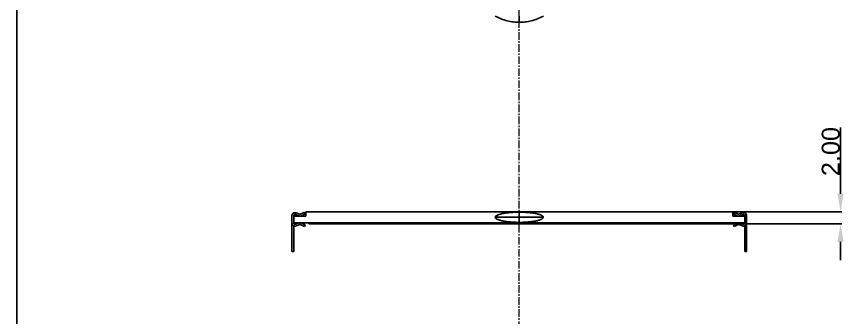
# Model space of a CAD drawing. Header units: inches. Extents: x 780 to 990, y -100 to 199.
# Drawn here: x 779.7 to 918.5, y 49.9 to 99.8 of the extents above; entities that cross this region are included whole.
import ezdxf

# ---------------------------------------------------------------- set-up
doc = ezdxf.new("R2010")
doc.units = ezdxf.units.IN
doc.header["$MEASUREMENT"] = 0
doc.linetypes.add('CENTER', pattern=[2, 1.25, -0.25, 0.25, -0.25])
doc.layers.add('center', color=1, linetype='CENTER', lineweight=9)
doc.styles.get("Standard").update_dxf_attribs({"font": 'arial.ttf'})
doc.dimstyles.get("Standard").update_dxf_attribs({"dimtxt": 3, "dimasz": 3, "dimexe": 0.18, "dimexo": 0.0625, "dimgap": 0.09, "dimtad": 1, "dimzin": 0, "dimdsep": 46, "dimtxsty": 'Standard', "dimcen": 0.09, "dimadec": 0, "dimazin": 0, "dimtfac": 1, "dimtofl": 0, "dimtmove": 0, "dimatfit": 3, "dimfxl": 1, "dimtolj": 1, "dimtzin": 0, "dimarcsym": 0})

# ---------------------------------------------------------------- blocks, each defined once
blk = doc.blocks.new('*D6')
at = {"color": 0, "lineweight": -2, "transparency": 16777216}
for p, q in [((916.71, 70.41), (916.71, 81.42)), ((898.83, 67.41), (916.89, 67.41)), ((898.33, 65.41), (916.89, 65.41)), ((916.71, 62.41), (916.71, 59.41))]:
    blk.add_line(p, q, dxfattribs=at)
at = {"color": 0, "transparency": 16777216}
for points in [[(916.21, 70.41), (917.21, 70.41), (916.71, 67.41)], [(916.21, 62.41), (917.21, 62.41), (916.71, 65.41)]]:
    blk.add_solid(points, dxfattribs=at)
at = {"layer": 'Defpoints', "color": 0, "transparency": 16777216}
for p in [(898.77, 67.41), (916.71, 67.41), (898.27, 65.41)]:
    blk.add_point(p, dxfattribs=at)
at = {"color": 0, "transparency": 16777216, "insert": (915.09, 77.42), "char_height": 3, "attachment_point": 5, "rotation": 90}
blk.add_mtext('\\A1;2.00', dxfattribs=at)

msp = doc.modelspace()

# ---------------------------------------------------------------- linework, layer by layer
at = {"color": 130, "linetype": 'Continuous'}
for p, q in [((863.27, 99.881), (863.27, 98.881)), ((825.46, 66.774), (825.46, 60.81)), ((825.76, 65.546), (825.76, 66.774)), ((825.77, 66.71), (825.77, 65.61)), ((827.77, 66.71), (825.77, 66.71)), ((826.028, 66.962), (826.635, 66.74)), ((826.738, 67.022), (826.131, 67.244)), ((827.543, 67.332), (826.891, 67.029)), ((827.017, 66.757), (827.67, 67.06)), ((827.67, 67.06), (827.543, 67.332)), ((827.77, 67.41), (827.77, 66.71)), ((898.77, 67.41), (827.77, 67.41)), ((863.27, 65.66), (863.27, 67.36)), ((898.77, 67.41), (898.77, 66.71)), ((898.77, 66.71), (900.77, 66.71)), ((898.87, 67.06), (898.996, 67.332)), ((899.523, 66.757), (898.87, 67.06)), ((898.996, 67.332), (899.649, 67.029)), ((899.802, 67.022), (900.408, 67.244)), ((900.511, 66.962), (899.905, 66.74)), ((900.77, 66.71), (900.77, 65.61)), ((900.78, 65.546), (900.78, 66.774)), ((901.08, 66.774), (901.08, 60.81)), ((825.77, 65.61), (900.77, 65.61)), ((826.635, 65.58), (826.028, 65.358)), ((826.131, 65.076), (826.738, 65.298)), ((826.891, 65.291), (827.543, 64.988)), ((827.67, 65.26), (827.017, 65.563)), ((827.543, 64.988), (827.67, 65.26)), ((828.27, 65.41), (828.27, 65.61)), ((898.27, 65.41), (828.27, 65.41)), ((859.27, 66.51), (867.27, 66.51)), ((898.27, 65.41), (898.27, 65.61)), ((898.87, 65.26), (899.523, 65.563)), ((898.996, 64.988), (898.87, 65.26)), ((899.649, 65.291), (898.996, 64.988)), ((900.408, 65.076), (899.802, 65.298)), ((899.905, 65.58), (900.511, 65.358)), ((825.76, 65.088), (825.76, 60.81)), ((900.78, 65.088), (900.78, 60.81)), ((825.76, 60.81), (825.46, 60.81)), ((900.78, 60.81), (901.08, 60.81))]:
    msp.add_line(p, q, dxfattribs=at)
at = {"color": 7, "linetype": 'Continuous'}
msp.add_lwpolyline([(779.671, 199.401), (989.671, 199.401), (989.671, -97.599), (779.671, -97.599)], close=True, dxfattribs=at)
at = {"color": 130, "linetype": 'Continuous'}
for centre, radius, start, end in [((825.96, 66.774), 0.5, 69.93024, 180), ((825.96, 66.774), 0.2, 69.93024, 180), ((826.806, 67.21), 0.2, 249.93024, 294.93024), ((899.733, 67.21), 0.2, 245.06976, 290.06976), ((900.58, 66.774), 0.5, 0, 110.06976), ((900.58, 66.774), 0.2, 0, 110.06976), ((825.96, 65.546), 0.5, 180, 290.06976), ((825.96, 65.546), 0.2, 180, 290.06976), ((826.806, 65.11), 0.2, 65.06976, 110.06976), ((899.733, 65.11), 0.2, 69.93024, 114.93024), ((900.58, 65.546), 0.5, 249.93024, 0), ((900.58, 65.546), 0.2, 249.93024, 0)]:
    msp.add_arc(centre, radius, start, end, dxfattribs=at)
for points, knots in [([(859.27, 99.881), (859.907, 99.562), (860.898, 99.181), (862.262, 98.923), (862.936, 98.881), (863.27, 98.881)], [0, 0, 0, 0, 0.5140328, 0.7588785, 1, 1, 1, 1]), ([(867.27, 99.881), (866.633, 99.562), (865.641, 99.181), (864.278, 98.923), (863.604, 98.881), (863.27, 98.881)], [0, 0, 0, 0, 0.5140328, 0.7588785, 1, 1, 1, 1]), ([(863.27, 67.36), (863.01, 67.36), (862.5, 67.349), (861.758, 67.301), (861.074, 67.226), (860.553, 67.139), (860.186, 67.054), (859.952, 66.987), (859.75, 66.917), (859.582, 66.843), (859.448, 66.765), (859.349, 66.685), (859.286, 66.601), (859.27, 66.538), (859.27, 66.51)], [0, 0, 0, 0, 0.184722, 0.3626563, 0.5276759, 0.673743, 0.7379156, 0.7955315, 0.8462617, 0.8898559, 0.9262594, 0.9558764, 0.979734, 1, 1, 1, 1]), ([(867.27, 66.51), (867.27, 66.538), (867.254, 66.601), (867.19, 66.685), (867.091, 66.765), (866.958, 66.843), (866.789, 66.917), (866.587, 66.987), (866.353, 67.054), (865.986, 67.139), (865.465, 67.226), (864.781, 67.301), (864.04, 67.349), (863.53, 67.36), (863.27, 67.36)], [0, 0, 0, 0, 0.0202661, 0.044124, 0.0737415, 0.1101453, 0.1537399, 0.2044703, 0.2620864, 0.326259, 0.472326, 0.6373451, 0.8152788, 1, 1, 1, 1]), ([(859.27, 66.51), (859.27, 66.481), (859.286, 66.419), (859.349, 66.335), (859.448, 66.255), (859.582, 66.177), (859.75, 66.103), (859.952, 66.033), (860.186, 65.966), (860.553, 65.881), (861.074, 65.794), (861.758, 65.719), (862.5, 65.671), (863.01, 65.66), (863.27, 65.66)], [0, 0, 0, 0, 0.0202661, 0.044124, 0.0737415, 0.1101453, 0.1537399, 0.2044703, 0.2620864, 0.326259, 0.472326, 0.6373451, 0.8152788, 1, 1, 1, 1]), ([(863.27, 65.66), (863.53, 65.66), (864.04, 65.671), (864.781, 65.719), (865.465, 65.794), (865.986, 65.881), (866.353, 65.966), (866.587, 66.033), (866.789, 66.103), (866.958, 66.177), (867.091, 66.255), (867.19, 66.335), (867.254, 66.419), (867.27, 66.481), (867.27, 66.51)], [0, 0, 0, 0, 0.184722, 0.3626563, 0.5276759, 0.673743, 0.7379156, 0.7955315, 0.8462617, 0.8898559, 0.9262594, 0.9558764, 0.979734, 1, 1, 1, 1])]:
    msp.add_open_spline(points, degree=3, knots=knots, dxfattribs=at)
at = {"layer": 'center', "color": 1}
msp.add_line((863.27, -38.023), (863.27, 161.574), dxfattribs=at)

# ---------------------------------------------------------------- dimensions: what is measured, and where the dimension line sits
dim = msp.add_linear_dim(base=(916.713, 67.41), p1=(898.27, 65.41), p2=(898.77, 67.41), angle=90, dimstyle='Standard')
dim.commit()
dim.dimension.update_dxf_attribs({"geometry": '*D6', "text_midpoint": (915.092, 77.417)})

doc.saveas('drawing.dxf')
